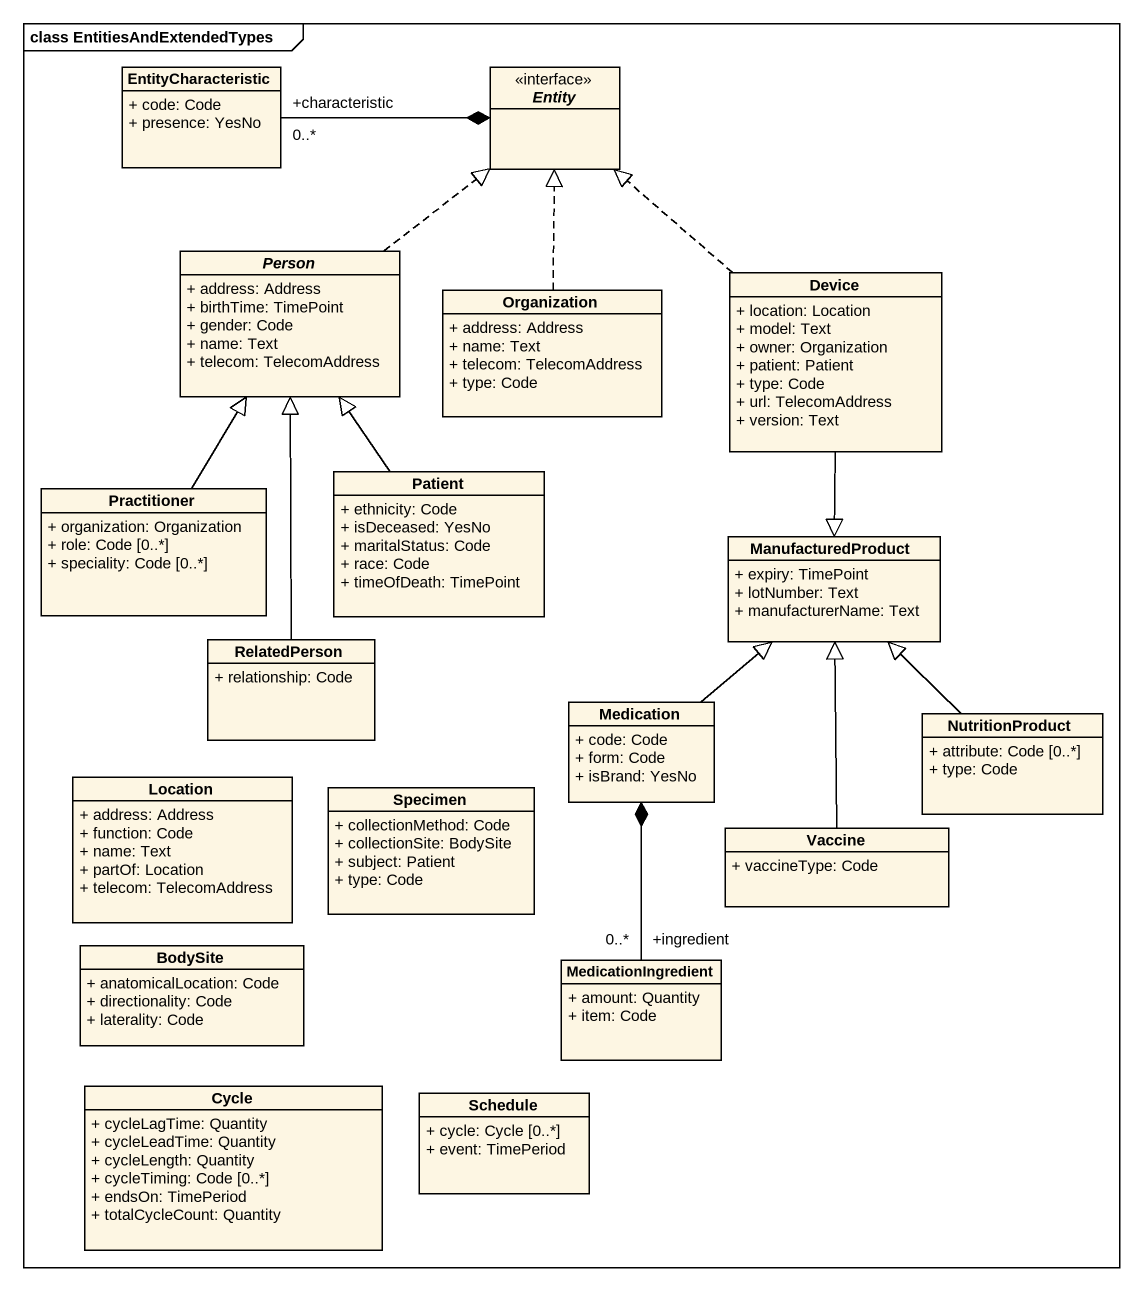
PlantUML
@startuml
mainframe class EntitiesAndExtendedTypes
hide circle
hide empty members
skinparam classAttributeIconSize 0
class EntityCharacteristic {
  + code: Code
  + presence: YesNo
}
interface "Entity" as Entity_
abstract class "Person" as Person_ {
  + address: Address
  + birthTime: TimePoint
  + gender: Code
  + name: Text
  + telecom: TelecomAddress
}
class Organization {
  + address: Address
  + name: Text
  + telecom: TelecomAddress
  + type: Code
}
class Device {
  + location: Location
  + model: Text
  + owner: Organization
  + patient: Patient
  + type: Code
  + url: TelecomAddress
  + version: Text
}
class Practitioner {
  + organization: Organization
  + role: Code [0..*]
  + speciality: Code [0..*]
}
class Patient {
  + ethnicity: Code
  + isDeceased: YesNo
  + maritalStatus: Code
  + race: Code
  + timeOfDeath: TimePoint
}
class ManufacturedProduct {
  + expiry: TimePoint
  + lotNumber: Text
  + manufacturerName: Text
}
class RelatedPerson {
  + relationship: Code
}
class Medication {
  + code: Code
  + form: Code
  + isBrand: YesNo
}
class NutritionProduct {
  + attribute: Code [0..*]
  + type: Code
}
class Location {
  + address: Address
  + function: Code
  + name: Text
  + partOf: Location
  + telecom: TelecomAddress
}
class Specimen {
  + collectionMethod: Code
  + collectionSite: BodySite
  + subject: Patient
  + type: Code
}
class Vaccine {
  + vaccineType: Code
}
class BodySite {
  + anatomicalLocation: Code
  + directionality: Code
  + laterality: Code
}
class MedicationIngredient {
  + amount: Quantity
  + item: Code
}
class Cycle {
  + cycleLagTime: Quantity
  + cycleLeadTime: Quantity
  + cycleLength: Quantity
  + cycleTiming: Code [0..*]
  + endsOn: TimePeriod
  + totalCycleCount: Quantity
}
class Schedule {
  + cycle: Cycle [0..*]
  + event: TimePeriod
}
EntityCharacteristic "+characteristic\n0..*" -right-* Entity_
Person_ .up.|> Entity_
Organization .up.|> Entity_
Device .up.|> Entity_
Device --|> ManufacturedProduct
Practitioner -up-|> Person_
Patient -up-|> Person_
RelatedPerson -up-|> Person_
Medication -up-|> ManufacturedProduct
NutritionProduct -up-|> ManufacturedProduct
Vaccine -up-|> ManufacturedProduct
MedicationIngredient "+ingredient\n0..*" -up-* Medication
@enduml
